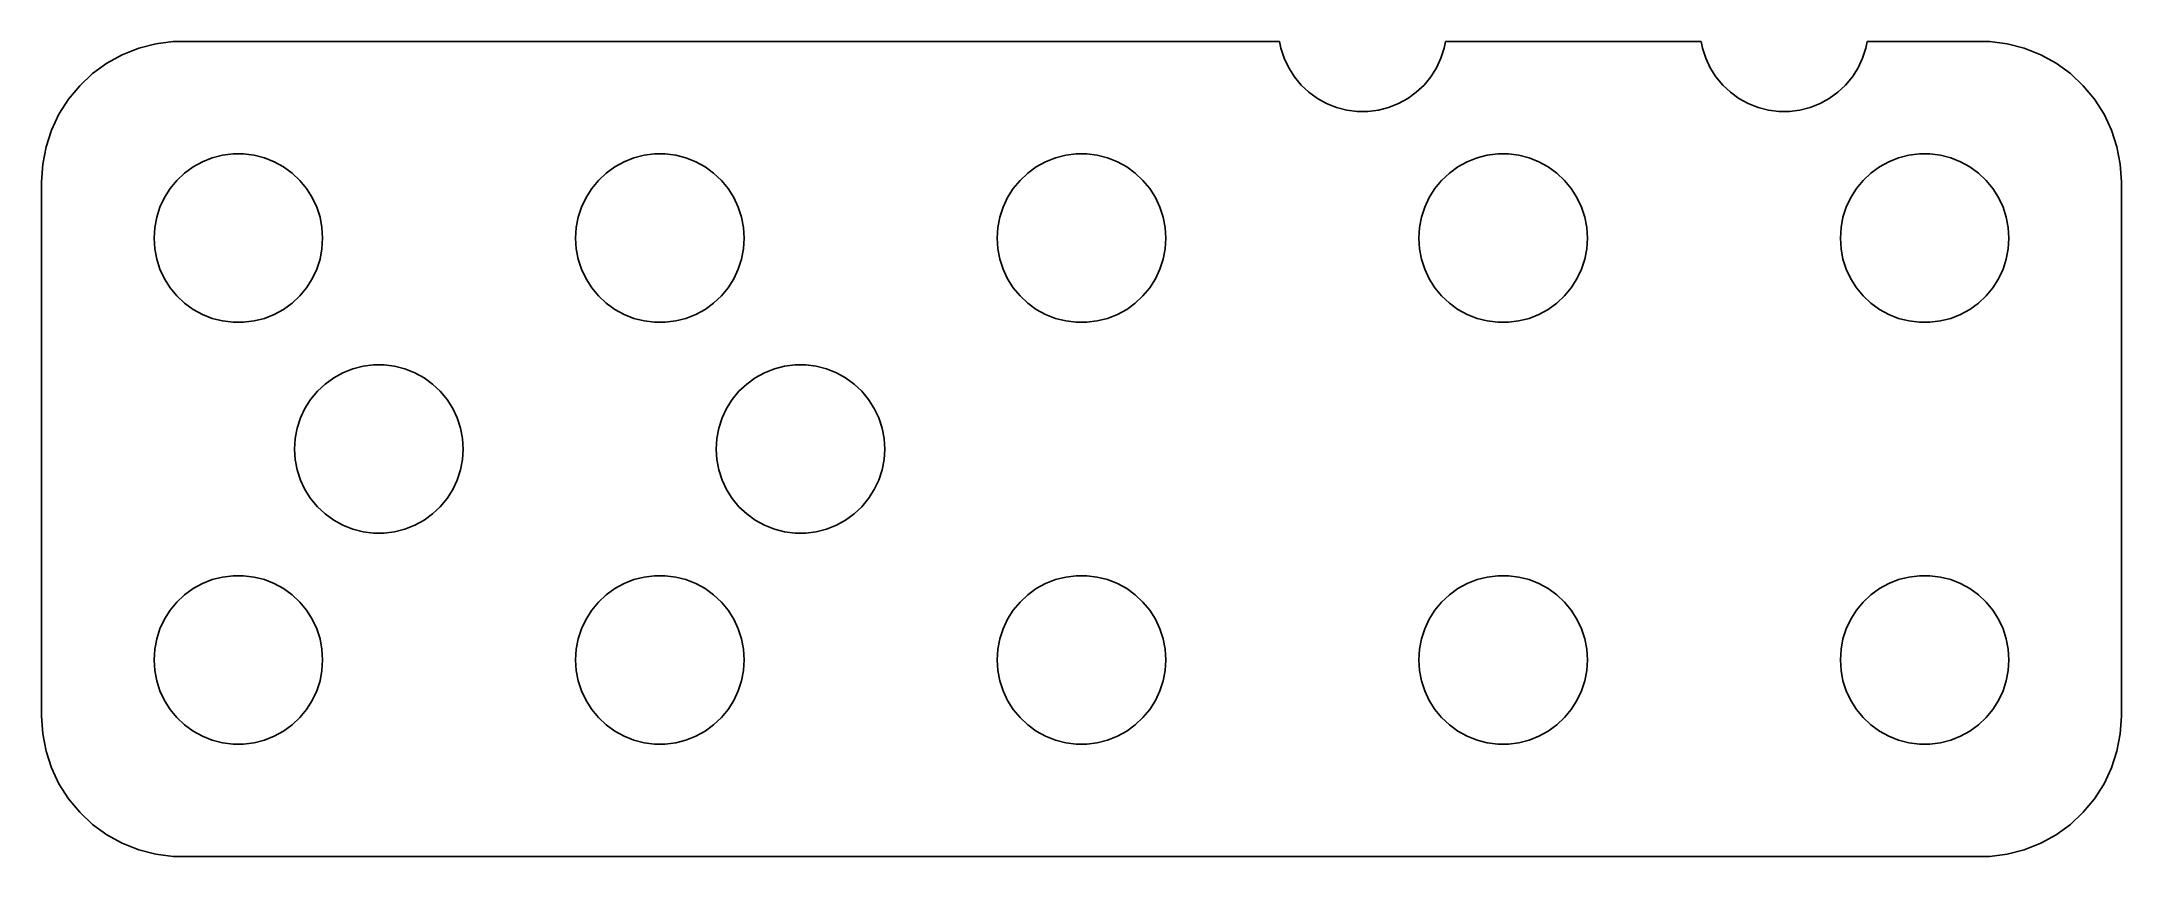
# Model space of a CAD drawing. Header units: metres. Extents: x -37 to 37, y -14.5 to 14.5.
import ezdxf

# ---------------------------------------------------------------- set-up
doc = ezdxf.new("R2010")
doc.units = ezdxf.units.M

msp = doc.modelspace()

# ---------------------------------------------------------------- linework, layer by layer
for p, q in [((-33.5451, 14.2553), (-34.1289, 14.0241)), ((-32.9369, 14.4114), (-33.5451, 14.2553)), ((-32.3139, 14.4901), (-32.9369, 14.4114)), ((7.04918, 14.4901), (-32.3139, 14.4901)), ((7.09424, 14.2539), (7.04918, 14.4901)), ((7.21066, 13.8956), (7.09424, 14.2539)), ((12.9057, 14.2539), (12.7893, 13.8956)), ((12.9508, 14.4901), (12.9057, 14.2539)), ((22.0492, 14.4901), (12.9508, 14.4901)), ((22.0942, 14.2539), (22.0492, 14.4901)), ((22.2107, 13.8956), (22.0942, 14.2539)), ((27.9057, 14.2539), (27.7893, 13.8956)), ((27.9508, 14.4901), (27.9057, 14.2539)), ((32.3139, 14.4901), (27.9508, 14.4901)), ((32.9369, 14.4114), (32.3139, 14.4901)), ((33.5451, 14.2553), (32.9369, 14.4114)), ((34.1289, 14.0241), (33.5451, 14.2553)), ((-35.1871, 13.3526), (-35.6448, 12.9227)), ((-34.6791, 13.7216), (-35.1871, 13.3526)), ((-34.1289, 14.0241), (-34.6791, 13.7216)), ((7.37108, 13.5547), (7.21066, 13.8956)), ((7.57294, 13.2366), (7.37108, 13.5547)), ((12.6289, 13.5547), (12.427, 13.2366)), ((12.7893, 13.8956), (12.6289, 13.5547)), ((22.3711, 13.5547), (22.2107, 13.8956)), ((22.5729, 13.2366), (22.3711, 13.5547)), ((27.6289, 13.5547), (27.427, 13.2366)), ((27.7893, 13.8956), (27.6289, 13.5547)), ((34.6791, 13.7216), (34.1289, 14.0241)), ((35.1871, 13.3526), (34.6791, 13.7216)), ((35.6448, 12.9227), (35.1871, 13.3526)), ((-35.6448, 12.9227), (-36.0451, 12.4389)), ((7.81308, 12.9464), (7.57294, 13.2366)), ((8.08772, 12.6884), (7.81308, 12.9464)), ((8.39252, 12.467), (8.08772, 12.6884)), ((11.9123, 12.6884), (11.6075, 12.467)), ((12.1869, 12.9464), (11.9123, 12.6884)), ((12.427, 13.2366), (12.1869, 12.9464)), ((22.8131, 12.9464), (22.5729, 13.2366)), ((23.0877, 12.6884), (22.8131, 12.9464)), ((23.3925, 12.467), (23.0877, 12.6884)), ((26.9123, 12.6884), (26.6075, 12.467)), ((27.1869, 12.9464), (26.9123, 12.6884)), ((27.427, 13.2366), (27.1869, 12.9464)), ((36.0451, 12.4389), (35.6448, 12.9227)), ((-36.3815, 11.9088), (-36.6489, 11.3406)), ((-36.0451, 12.4389), (-36.3815, 11.9088)), ((8.72266, 12.2855), (8.39252, 12.467)), ((9.07294, 12.1468), (8.72266, 12.2855)), ((9.43785, 12.0531), (9.07294, 12.1468)), ((9.81161, 12.0059), (9.43785, 12.0531)), ((10.1884, 12.0059), (9.81161, 12.0059)), ((10.5621, 12.0531), (10.1884, 12.0059)), ((10.927, 12.1468), (10.5621, 12.0531)), ((11.2773, 12.2855), (10.927, 12.1468)), ((11.6075, 12.467), (11.2773, 12.2855)), ((23.7227, 12.2855), (23.3925, 12.467)), ((24.0729, 12.1468), (23.7227, 12.2855)), ((24.4379, 12.0531), (24.0729, 12.1468)), ((24.8116, 12.0059), (24.4379, 12.0531)), ((25.1884, 12.0059), (24.8116, 12.0059)), ((25.5621, 12.0531), (25.1884, 12.0059)), ((25.927, 12.1468), (25.5621, 12.0531)), ((26.2773, 12.2855), (25.927, 12.1468)), ((26.6075, 12.467), (26.2773, 12.2855)), ((36.3815, 11.9088), (36.0451, 12.4389)), ((36.6489, 11.3406), (36.3815, 11.9088)), ((-36.6489, 11.3406), (-36.8429, 10.7434)), ((36.8429, 10.7434), (36.6489, 11.3406)), ((-36.8429, 10.7434), (-36.9606, 10.1267)), ((-30.927, 10.3532), (-30.5621, 10.4469)), ((-30.5621, 10.4469), (-30.1884, 10.4941)), ((-30.1884, 10.4941), (-29.8116, 10.4941)), ((-29.8116, 10.4941), (-29.4379, 10.4469)), ((-29.4379, 10.4469), (-29.0729, 10.3532)), ((-15.927, 10.3532), (-15.5621, 10.4469)), ((-15.5621, 10.4469), (-15.1884, 10.4941)), ((-15.1884, 10.4941), (-14.8116, 10.4941)), ((-14.8116, 10.4941), (-14.4379, 10.4469)), ((-14.4379, 10.4469), (-14.0729, 10.3532)), ((-0.927048, 10.3532), (-0.562134, 10.4469)), ((-0.562134, 10.4469), (-0.18837, 10.4941)), ((-0.18837, 10.4941), (0.18837, 10.4941)), ((0.18837, 10.4941), (0.562134, 10.4469)), ((0.562134, 10.4469), (0.927048, 10.3532)), ((14.0729, 10.3532), (14.4379, 10.4469)), ((14.4379, 10.4469), (14.8116, 10.4941)), ((14.8116, 10.4941), (15.1884, 10.4941)), ((15.1884, 10.4941), (15.5621, 10.4469)), ((15.5621, 10.4469), (15.927, 10.3532)), ((29.0729, 10.3532), (29.4379, 10.4469)), ((29.4379, 10.4469), (29.8116, 10.4941)), ((29.8116, 10.4941), (30.1884, 10.4941)), ((30.1884, 10.4941), (30.5621, 10.4469)), ((30.5621, 10.4469), (30.927, 10.3532)), ((36.9606, 10.1267), (36.8429, 10.7434)), ((-36.9606, 10.1267), (-37, 9.5)), ((-32.1869, 9.55363), (-31.9123, 9.81154)), ((-31.9123, 9.81154), (-31.6075, 10.033)), ((-31.6075, 10.033), (-31.2773, 10.2145)), ((-31.2773, 10.2145), (-30.927, 10.3532)), ((-29.0729, 10.3532), (-28.7227, 10.2145)), ((-28.7227, 10.2145), (-28.3925, 10.033)), ((-28.3925, 10.033), (-28.0877, 9.81154)), ((-28.0877, 9.81154), (-27.8131, 9.55363)), ((-17.1869, 9.55363), (-16.9123, 9.81154)), ((-16.9123, 9.81154), (-16.6075, 10.033)), ((-16.6075, 10.033), (-16.2773, 10.2145)), ((-16.2773, 10.2145), (-15.927, 10.3532)), ((-14.0729, 10.3532), (-13.7227, 10.2145)), ((-13.7227, 10.2145), (-13.3925, 10.033)), ((-13.3925, 10.033), (-13.0877, 9.81154)), ((-13.0877, 9.81154), (-12.8131, 9.55363)), ((-2.1869, 9.55363), (-1.91226, 9.81154)), ((-1.91226, 9.81154), (-1.60747, 10.033)), ((-1.60747, 10.033), (-1.27733, 10.2145)), ((-1.27733, 10.2145), (-0.927048, 10.3532)), ((0.927048, 10.3532), (1.27733, 10.2145)), ((1.27733, 10.2145), (1.60747, 10.033)), ((1.60747, 10.033), (1.91226, 9.81154)), ((1.91226, 9.81154), (2.1869, 9.55363)), ((12.8131, 9.55363), (13.0877, 9.81154)), ((13.0877, 9.81154), (13.3925, 10.033)), ((13.3925, 10.033), (13.7227, 10.2145)), ((13.7227, 10.2145), (14.0729, 10.3532)), ((15.927, 10.3532), (16.2773, 10.2145)), ((16.2773, 10.2145), (16.6075, 10.033)), ((16.6075, 10.033), (16.9123, 9.81154)), ((16.9123, 9.81154), (17.1869, 9.55363)), ((27.8131, 9.55363), (28.0877, 9.81154)), ((28.0877, 9.81154), (28.3925, 10.033)), ((28.3925, 10.033), (28.7227, 10.2145)), ((28.7227, 10.2145), (29.0729, 10.3532)), ((30.927, 10.3532), (31.2773, 10.2145)), ((31.2773, 10.2145), (31.6075, 10.033)), ((31.6075, 10.033), (31.9123, 9.81154)), ((31.9123, 9.81154), (32.1869, 9.55363)), ((37, 9.5), (36.9606, 10.1267)), ((-37, 9.5), (-37, -9.5)), ((-32.7893, 8.60437), (-32.6289, 8.94525)), ((-32.6289, 8.94525), (-32.427, 9.26335)), ((-32.427, 9.26335), (-32.1869, 9.55363)), ((-27.8131, 9.55363), (-27.5729, 9.26335)), ((-27.5729, 9.26335), (-27.3711, 8.94525)), ((-27.3711, 8.94525), (-27.2107, 8.60437)), ((-17.7893, 8.60437), (-17.6289, 8.94525)), ((-17.6289, 8.94525), (-17.427, 9.26335)), ((-17.427, 9.26335), (-17.1869, 9.55363)), ((-12.8131, 9.55363), (-12.5729, 9.26335)), ((-12.5729, 9.26335), (-12.3711, 8.94525)), ((-12.3711, 8.94525), (-12.2107, 8.60437)), ((-2.78932, 8.60437), (-2.62891, 8.94525)), ((-2.62891, 8.94525), (-2.42705, 9.26335)), ((-2.42705, 9.26335), (-2.1869, 9.55363)), ((2.1869, 9.55363), (2.42705, 9.26335)), ((2.42705, 9.26335), (2.62891, 8.94525)), ((2.62891, 8.94525), (2.78932, 8.60437)), ((12.2107, 8.60437), (12.3711, 8.94525)), ((12.3711, 8.94525), (12.5729, 9.26335)), ((12.5729, 9.26335), (12.8131, 9.55363)), ((17.1869, 9.55363), (17.427, 9.26335)), ((17.427, 9.26335), (17.6289, 8.94525)), ((17.6289, 8.94525), (17.7893, 8.60437)), ((27.2107, 8.60437), (27.3711, 8.94525)), ((27.3711, 8.94525), (27.5729, 9.26335)), ((27.5729, 9.26335), (27.8131, 9.55363)), ((32.1869, 9.55363), (32.427, 9.26335)), ((32.427, 9.26335), (32.6289, 8.94525)), ((32.6289, 8.94525), (32.7893, 8.60437)), ((37, -9.5), (37, 9.5)), ((-32.9763, 7.87599), (-32.9057, 8.24606)), ((-32.9057, 8.24606), (-32.7893, 8.60437)), ((-27.2107, 8.60437), (-27.0942, 8.24606)), ((-27.0942, 8.24606), (-27.0237, 7.87599)), ((-17.9763, 7.87599), (-17.9057, 8.24606)), ((-17.9057, 8.24606), (-17.7893, 8.60437)), ((-12.2107, 8.60437), (-12.0942, 8.24606)), ((-12.0942, 8.24606), (-12.0237, 7.87599)), ((-2.97633, 7.87599), (-2.90575, 8.24606)), ((-2.90575, 8.24606), (-2.78932, 8.60437)), ((2.78932, 8.60437), (2.90575, 8.24606)), ((2.90575, 8.24606), (2.97633, 7.87599)), ((12.0237, 7.87599), (12.0942, 8.24606)), ((12.0942, 8.24606), (12.2107, 8.60437)), ((17.7893, 8.60437), (17.9057, 8.24606)), ((17.9057, 8.24606), (17.9763, 7.87599)), ((27.0237, 7.87599), (27.0942, 8.24606)), ((27.0942, 8.24606), (27.2107, 8.60437)), ((32.7893, 8.60437), (32.9057, 8.24606)), ((32.9057, 8.24606), (32.9763, 7.87599)), ((-33, 7.5), (-32.9763, 7.87599)), ((-32.9763, 7.12399), (-33, 7.5)), ((-27.0237, 7.87599), (-27, 7.5)), ((-27, 7.5), (-27.0237, 7.12399)), ((-18, 7.5), (-17.9763, 7.87599)), ((-17.9763, 7.12399), (-18, 7.5)), ((-12.0237, 7.87599), (-12, 7.5)), ((-12, 7.5), (-12.0237, 7.12399)), ((-3, 7.5), (-2.97633, 7.87599)), ((-2.97633, 7.12399), (-3, 7.5)), ((2.97633, 7.87599), (3, 7.5)), ((3, 7.5), (2.97633, 7.12399)), ((12, 7.5), (12.0237, 7.87599)), ((12.0237, 7.12399), (12, 7.5)), ((17.9763, 7.87599), (18, 7.5)), ((18, 7.5), (17.9763, 7.12399)), ((27, 7.5), (27.0237, 7.87599)), ((27.0237, 7.12399), (27, 7.5)), ((32.9763, 7.87599), (33, 7.5)), ((33, 7.5), (32.9763, 7.12399)), ((-32.9057, 6.75392), (-32.9763, 7.12399)), ((-32.7893, 6.39561), (-32.9057, 6.75392)), ((-27.0942, 6.75392), (-27.2107, 6.39561)), ((-27.0237, 7.12399), (-27.0942, 6.75392)), ((-17.9057, 6.75392), (-17.9763, 7.12399)), ((-17.7893, 6.39561), (-17.9057, 6.75392)), ((-12.0942, 6.75392), (-12.2107, 6.39561)), ((-12.0237, 7.12399), (-12.0942, 6.75392)), ((-2.90575, 6.75392), (-2.97633, 7.12399)), ((-2.78932, 6.39561), (-2.90575, 6.75392)), ((2.90575, 6.75392), (2.78932, 6.39561)), ((2.97633, 7.12399), (2.90575, 6.75392)), ((12.0942, 6.75392), (12.0237, 7.12399)), ((12.2107, 6.39561), (12.0942, 6.75392)), ((17.9057, 6.75392), (17.7893, 6.39561)), ((17.9763, 7.12399), (17.9057, 6.75392)), ((27.0942, 6.75392), (27.0237, 7.12399)), ((27.2107, 6.39561), (27.0942, 6.75392)), ((32.9057, 6.75392), (32.7893, 6.39561)), ((32.9763, 7.12399), (32.9057, 6.75392)), ((-32.6289, 6.05473), (-32.7893, 6.39561)), ((-32.427, 5.73663), (-32.6289, 6.05473)), ((-27.3711, 6.05473), (-27.5729, 5.73663)), ((-27.2107, 6.39561), (-27.3711, 6.05473)), ((-17.6289, 6.05473), (-17.7893, 6.39561)), ((-17.427, 5.73663), (-17.6289, 6.05473)), ((-12.3711, 6.05473), (-12.5729, 5.73663)), ((-12.2107, 6.39561), (-12.3711, 6.05473)), ((-2.62891, 6.05473), (-2.78932, 6.39561)), ((-2.42705, 5.73663), (-2.62891, 6.05473)), ((2.62891, 6.05473), (2.42705, 5.73663)), ((2.78932, 6.39561), (2.62891, 6.05473)), ((12.3711, 6.05473), (12.2107, 6.39561)), ((12.5729, 5.73663), (12.3711, 6.05473)), ((17.6289, 6.05473), (17.427, 5.73663)), ((17.7893, 6.39561), (17.6289, 6.05473)), ((27.3711, 6.05473), (27.2107, 6.39561)), ((27.5729, 5.73663), (27.3711, 6.05473)), ((32.6289, 6.05473), (32.427, 5.73663)), ((32.7893, 6.39561), (32.6289, 6.05473)), ((-32.1869, 5.44635), (-32.427, 5.73663)), ((-31.9123, 5.18845), (-32.1869, 5.44635)), ((-31.6075, 4.96701), (-31.9123, 5.18845)), ((-28.0877, 5.18845), (-28.3925, 4.96701)), ((-27.8131, 5.44635), (-28.0877, 5.18845)), ((-27.5729, 5.73663), (-27.8131, 5.44635)), ((-17.1869, 5.44635), (-17.427, 5.73663)), ((-16.9123, 5.18845), (-17.1869, 5.44635)), ((-16.6075, 4.96701), (-16.9123, 5.18845)), ((-13.0877, 5.18845), (-13.3925, 4.96701)), ((-12.8131, 5.44635), (-13.0877, 5.18845)), ((-12.5729, 5.73663), (-12.8131, 5.44635)), ((-2.1869, 5.44635), (-2.42705, 5.73663)), ((-1.91226, 5.18845), (-2.1869, 5.44635)), ((-1.60747, 4.96701), (-1.91226, 5.18845)), ((1.91226, 5.18845), (1.60747, 4.96701)), ((2.1869, 5.44635), (1.91226, 5.18845)), ((2.42705, 5.73663), (2.1869, 5.44635)), ((12.8131, 5.44635), (12.5729, 5.73663)), ((13.0877, 5.18845), (12.8131, 5.44635)), ((13.3925, 4.96701), (13.0877, 5.18845)), ((16.9123, 5.18845), (16.6075, 4.96701)), ((17.1869, 5.44635), (16.9123, 5.18845)), ((17.427, 5.73663), (17.1869, 5.44635)), ((27.8131, 5.44635), (27.5729, 5.73663)), ((28.0877, 5.18845), (27.8131, 5.44635)), ((28.3925, 4.96701), (28.0877, 5.18845)), ((31.9123, 5.18845), (31.6075, 4.96701)), ((32.1869, 5.44635), (31.9123, 5.18845)), ((32.427, 5.73663), (32.1869, 5.44635)), ((-31.2773, 4.78551), (-31.6075, 4.96701)), ((-30.927, 4.64682), (-31.2773, 4.78551)), ((-30.5621, 4.55313), (-30.927, 4.64682)), ((-30.1884, 4.50591), (-30.5621, 4.55313)), ((-29.8116, 4.50591), (-30.1884, 4.50591)), ((-29.4379, 4.55313), (-29.8116, 4.50591)), ((-29.0729, 4.64682), (-29.4379, 4.55313)), ((-28.7227, 4.78551), (-29.0729, 4.64682)), ((-28.3925, 4.96701), (-28.7227, 4.78551)), ((-16.2773, 4.78551), (-16.6075, 4.96701)), ((-15.927, 4.64682), (-16.2773, 4.78551)), ((-15.5621, 4.55313), (-15.927, 4.64682)), ((-15.1884, 4.50591), (-15.5621, 4.55313)), ((-14.8116, 4.50591), (-15.1884, 4.50591)), ((-14.4379, 4.55313), (-14.8116, 4.50591)), ((-14.0729, 4.64682), (-14.4379, 4.55313)), ((-13.7227, 4.78551), (-14.0729, 4.64682)), ((-13.3925, 4.96701), (-13.7227, 4.78551)), ((-1.27733, 4.78551), (-1.60747, 4.96701)), ((-0.927048, 4.64682), (-1.27733, 4.78551)), ((-0.562134, 4.55313), (-0.927048, 4.64682)), ((-0.18837, 4.50591), (-0.562134, 4.55313)), ((0.18837, 4.50591), (-0.18837, 4.50591)), ((0.562134, 4.55313), (0.18837, 4.50591)), ((0.927048, 4.64682), (0.562134, 4.55313)), ((1.27733, 4.78551), (0.927048, 4.64682)), ((1.60747, 4.96701), (1.27733, 4.78551)), ((13.7227, 4.78551), (13.3925, 4.96701)), ((14.0729, 4.64682), (13.7227, 4.78551)), ((14.4379, 4.55313), (14.0729, 4.64682)), ((14.8116, 4.50591), (14.4379, 4.55313)), ((15.1884, 4.50591), (14.8116, 4.50591)), ((15.5621, 4.55313), (15.1884, 4.50591)), ((15.927, 4.64682), (15.5621, 4.55313)), ((16.2773, 4.78551), (15.927, 4.64682)), ((16.6075, 4.96701), (16.2773, 4.78551)), ((28.7227, 4.78551), (28.3925, 4.96701)), ((29.0729, 4.64682), (28.7227, 4.78551)), ((29.4379, 4.55313), (29.0729, 4.64682)), ((29.8116, 4.50591), (29.4379, 4.55313)), ((30.1884, 4.50591), (29.8116, 4.50591)), ((30.5621, 4.55313), (30.1884, 4.50591)), ((30.927, 4.64682), (30.5621, 4.55313)), ((31.2773, 4.78551), (30.927, 4.64682)), ((31.6075, 4.96701), (31.2773, 4.78551)), ((-25.5621, 2.94685), (-25.1884, 2.99408)), ((-25.1884, 2.99408), (-24.8116, 2.99408)), ((-24.8116, 2.99408), (-24.4379, 2.94685)), ((-10.5621, 2.94685), (-10.1884, 2.99408)), ((-10.1884, 2.99408), (-9.81161, 2.99408)), ((-9.81161, 2.99408), (-9.43785, 2.94685)), ((-27.1869, 2.05363), (-26.9123, 2.31154)), ((-26.9123, 2.31154), (-26.6075, 2.53297)), ((-26.6075, 2.53297), (-26.2773, 2.71448)), ((-26.2773, 2.71448), (-25.927, 2.85316)), ((-25.927, 2.85316), (-25.5621, 2.94685)), ((-24.4379, 2.94685), (-24.0729, 2.85316)), ((-24.0729, 2.85316), (-23.7227, 2.71448)), ((-23.7227, 2.71448), (-23.3925, 2.53297)), ((-23.3925, 2.53297), (-23.0877, 2.31154)), ((-23.0877, 2.31154), (-22.8131, 2.05363)), ((-12.1869, 2.05363), (-11.9123, 2.31154)), ((-11.9123, 2.31154), (-11.6075, 2.53297)), ((-11.6075, 2.53297), (-11.2773, 2.71448)), ((-11.2773, 2.71448), (-10.927, 2.85316)), ((-10.927, 2.85316), (-10.5621, 2.94685)), ((-9.43785, 2.94685), (-9.07294, 2.85316)), ((-9.07294, 2.85316), (-8.72266, 2.71448)), ((-8.72266, 2.71448), (-8.39252, 2.53297)), ((-8.39252, 2.53297), (-8.08772, 2.31154)), ((-8.08772, 2.31154), (-7.81308, 2.05363)), ((-27.6289, 1.44525), (-27.427, 1.76335)), ((-27.427, 1.76335), (-27.1869, 2.05363)), ((-22.8131, 2.05363), (-22.5729, 1.76335)), ((-22.5729, 1.76335), (-22.3711, 1.44525)), ((-12.6289, 1.44525), (-12.427, 1.76335)), ((-12.427, 1.76335), (-12.1869, 2.05363)), ((-7.81308, 2.05363), (-7.57294, 1.76335)), ((-7.57294, 1.76335), (-7.37108, 1.44525)), ((-27.9763, 0.375992), (-27.9057, 0.746063)), ((-27.9057, 0.746063), (-27.7893, 1.10437)), ((-27.7893, 1.10437), (-27.6289, 1.44525)), ((-22.3711, 1.44525), (-22.2107, 1.10437)), ((-22.2107, 1.10437), (-22.0942, 0.746063)), ((-22.0942, 0.746063), (-22.0237, 0.375992)), ((-12.9763, 0.375992), (-12.9057, 0.746063)), ((-12.9057, 0.746063), (-12.7893, 1.10437)), ((-12.7893, 1.10437), (-12.6289, 1.44525)), ((-7.37108, 1.44525), (-7.21066, 1.10437)), ((-7.21066, 1.10437), (-7.09424, 0.746063)), ((-7.09424, 0.746063), (-7.02365, 0.375992)), ((-28, 0), (-27.9763, 0.375992)), ((-27.9763, -0.375992), (-28, 0)), ((-22.0237, 0.375992), (-22, 0)), ((-22, 0), (-22.0237, -0.375992)), ((-13, 0), (-12.9763, 0.375992)), ((-12.9763, -0.375992), (-13, 0)), ((-7.02365, 0.375992), (-7, 0)), ((-7, 0), (-7.02365, -0.375992)), ((-27.9057, -0.746063), (-27.9763, -0.375992)), ((-22.0237, -0.375992), (-22.0942, -0.746063)), ((-12.9057, -0.746063), (-12.9763, -0.375992)), ((-7.02365, -0.375992), (-7.09424, -0.746063)), ((-27.7893, -1.10437), (-27.9057, -0.746063)), ((-27.6289, -1.44525), (-27.7893, -1.10437)), ((-27.427, -1.76335), (-27.6289, -1.44525)), ((-22.3711, -1.44525), (-22.5729, -1.76335)), ((-22.2107, -1.10437), (-22.3711, -1.44525)), ((-22.0942, -0.746063), (-22.2107, -1.10437)), ((-12.7893, -1.10437), (-12.9057, -0.746063)), ((-12.6289, -1.44525), (-12.7893, -1.10437)), ((-12.427, -1.76335), (-12.6289, -1.44525)), ((-7.37108, -1.44525), (-7.57294, -1.76335)), ((-7.21066, -1.10437), (-7.37108, -1.44525)), ((-7.09424, -0.746063), (-7.21066, -1.10437)), ((-27.1869, -2.05363), (-27.427, -1.76335)), ((-26.9123, -2.31154), (-27.1869, -2.05363)), ((-22.8131, -2.05363), (-23.0877, -2.31154)), ((-22.5729, -1.76335), (-22.8131, -2.05363)), ((-12.1869, -2.05363), (-12.427, -1.76335)), ((-11.9123, -2.31154), (-12.1869, -2.05363)), ((-7.81308, -2.05363), (-8.08772, -2.31154)), ((-7.57294, -1.76335), (-7.81308, -2.05363)), ((-26.6075, -2.53297), (-26.9123, -2.31154)), ((-26.2773, -2.71448), (-26.6075, -2.53297)), ((-25.927, -2.85316), (-26.2773, -2.71448)), ((-25.5621, -2.94685), (-25.927, -2.85316)), ((-25.1884, -2.99408), (-25.5621, -2.94685)), ((-24.4379, -2.94685), (-24.8116, -2.99408)), ((-24.0729, -2.85316), (-24.4379, -2.94685)), ((-23.7227, -2.71448), (-24.0729, -2.85316)), ((-23.3925, -2.53297), (-23.7227, -2.71448)), ((-23.0877, -2.31154), (-23.3925, -2.53297)), ((-11.6075, -2.53297), (-11.9123, -2.31154)), ((-11.2773, -2.71448), (-11.6075, -2.53297)), ((-10.927, -2.85316), (-11.2773, -2.71448)), ((-10.5621, -2.94685), (-10.927, -2.85316)), ((-10.1884, -2.99408), (-10.5621, -2.94685)), ((-9.43785, -2.94685), (-9.81161, -2.99408)), ((-9.07294, -2.85316), (-9.43785, -2.94685)), ((-8.72266, -2.71448), (-9.07294, -2.85316)), ((-8.39252, -2.53297), (-8.72266, -2.71448)), ((-8.08772, -2.31154), (-8.39252, -2.53297)), ((-24.8116, -2.99408), (-25.1884, -2.99408)), ((-9.81161, -2.99408), (-10.1884, -2.99408)), ((-31.9123, -5.18845), (-31.6075, -4.96701)), ((-31.6075, -4.96701), (-31.2773, -4.78551)), ((-31.2773, -4.78551), (-30.927, -4.64682)), ((-30.927, -4.64682), (-30.5621, -4.55313)), ((-30.5621, -4.55313), (-30.1884, -4.50591)), ((-30.1884, -4.50591), (-29.8116, -4.50591)), ((-29.8116, -4.50591), (-29.4379, -4.55313)), ((-29.4379, -4.55313), (-29.0729, -4.64682)), ((-29.0729, -4.64682), (-28.7227, -4.78551)), ((-28.7227, -4.78551), (-28.3925, -4.96701)), ((-28.3925, -4.96701), (-28.0877, -5.18845)), ((-16.9123, -5.18845), (-16.6075, -4.96701)), ((-16.6075, -4.96701), (-16.2773, -4.78551)), ((-16.2773, -4.78551), (-15.927, -4.64682)), ((-15.927, -4.64682), (-15.5621, -4.55313)), ((-15.5621, -4.55313), (-15.1884, -4.50591)), ((-15.1884, -4.50591), (-14.8116, -4.50591)), ((-14.8116, -4.50591), (-14.4379, -4.55313)), ((-14.4379, -4.55313), (-14.0729, -4.64682)), ((-14.0729, -4.64682), (-13.7227, -4.78551)), ((-13.7227, -4.78551), (-13.3925, -4.96701)), ((-13.3925, -4.96701), (-13.0877, -5.18845)), ((-1.91226, -5.18845), (-1.60747, -4.96701)), ((-1.60747, -4.96701), (-1.27733, -4.78551)), ((-1.27733, -4.78551), (-0.927048, -4.64682)), ((-0.927048, -4.64682), (-0.562134, -4.55313)), ((-0.562134, -4.55313), (-0.18837, -4.50591)), ((-0.18837, -4.50591), (0.18837, -4.50591)), ((0.18837, -4.50591), (0.562134, -4.55313)), ((0.562134, -4.55313), (0.927048, -4.64682)), ((0.927048, -4.64682), (1.27733, -4.78551)), ((1.27733, -4.78551), (1.60747, -4.96701)), ((1.60747, -4.96701), (1.91226, -5.18845)), ((13.0877, -5.18845), (13.3925, -4.96701)), ((13.3925, -4.96701), (13.7227, -4.78551)), ((13.7227, -4.78551), (14.0729, -4.64682)), ((14.0729, -4.64682), (14.4379, -4.55313)), ((14.4379, -4.55313), (14.8116, -4.50591)), ((14.8116, -4.50591), (15.1884, -4.50591)), ((15.1884, -4.50591), (15.5621, -4.55313)), ((15.5621, -4.55313), (15.927, -4.64682)), ((15.927, -4.64682), (16.2773, -4.78551)), ((16.2773, -4.78551), (16.6075, -4.96701)), ((16.6075, -4.96701), (16.9123, -5.18845)), ((28.0877, -5.18845), (28.3925, -4.96701)), ((28.3925, -4.96701), (28.7227, -4.78551)), ((28.7227, -4.78551), (29.0729, -4.64682)), ((29.0729, -4.64682), (29.4379, -4.55313)), ((29.4379, -4.55313), (29.8116, -4.50591)), ((29.8116, -4.50591), (30.1884, -4.50591)), ((30.1884, -4.50591), (30.5621, -4.55313)), ((30.5621, -4.55313), (30.927, -4.64682)), ((30.927, -4.64682), (31.2773, -4.78551)), ((31.2773, -4.78551), (31.6075, -4.96701)), ((31.6075, -4.96701), (31.9123, -5.18845)), ((-32.6289, -6.05473), (-32.427, -5.73663)), ((-32.427, -5.73663), (-32.1869, -5.44635)), ((-32.1869, -5.44635), (-31.9123, -5.18845)), ((-28.0877, -5.18845), (-27.8131, -5.44635)), ((-27.8131, -5.44635), (-27.5729, -5.73663)), ((-27.5729, -5.73663), (-27.3711, -6.05473)), ((-17.6289, -6.05473), (-17.427, -5.73663)), ((-17.427, -5.73663), (-17.1869, -5.44635)), ((-17.1869, -5.44635), (-16.9123, -5.18845)), ((-13.0877, -5.18845), (-12.8131, -5.44635)), ((-12.8131, -5.44635), (-12.5729, -5.73663)), ((-12.5729, -5.73663), (-12.3711, -6.05473)), ((-2.62891, -6.05473), (-2.42705, -5.73663)), ((-2.42705, -5.73663), (-2.1869, -5.44635)), ((-2.1869, -5.44635), (-1.91226, -5.18845)), ((1.91226, -5.18845), (2.1869, -5.44635)), ((2.1869, -5.44635), (2.42705, -5.73663)), ((2.42705, -5.73663), (2.62891, -6.05473)), ((12.3711, -6.05473), (12.5729, -5.73663)), ((12.5729, -5.73663), (12.8131, -5.44635)), ((12.8131, -5.44635), (13.0877, -5.18845)), ((16.9123, -5.18845), (17.1869, -5.44635)), ((17.1869, -5.44635), (17.427, -5.73663)), ((17.427, -5.73663), (17.6289, -6.05473)), ((27.3711, -6.05473), (27.5729, -5.73663)), ((27.5729, -5.73663), (27.8131, -5.44635)), ((27.8131, -5.44635), (28.0877, -5.18845)), ((31.9123, -5.18845), (32.1869, -5.44635)), ((32.1869, -5.44635), (32.427, -5.73663)), ((32.427, -5.73663), (32.6289, -6.05473)), ((-32.9057, -6.75392), (-32.7893, -6.39561)), ((-32.7893, -6.39561), (-32.6289, -6.05473)), ((-27.3711, -6.05473), (-27.2107, -6.39561)), ((-27.2107, -6.39561), (-27.0942, -6.75392)), ((-17.9057, -6.75392), (-17.7893, -6.39561)), ((-17.7893, -6.39561), (-17.6289, -6.05473)), ((-12.3711, -6.05473), (-12.2107, -6.39561)), ((-12.2107, -6.39561), (-12.0942, -6.75392)), ((-2.90575, -6.75392), (-2.78932, -6.39561)), ((-2.78932, -6.39561), (-2.62891, -6.05473)), ((2.62891, -6.05473), (2.78932, -6.39561)), ((2.78932, -6.39561), (2.90575, -6.75392)), ((12.0942, -6.75392), (12.2107, -6.39561)), ((12.2107, -6.39561), (12.3711, -6.05473)), ((17.6289, -6.05473), (17.7893, -6.39561)), ((17.7893, -6.39561), (17.9057, -6.75392)), ((27.0942, -6.75392), (27.2107, -6.39561)), ((27.2107, -6.39561), (27.3711, -6.05473)), ((32.6289, -6.05473), (32.7893, -6.39561)), ((32.7893, -6.39561), (32.9057, -6.75392)), ((-33, -7.5), (-32.9763, -7.12399)), ((-32.9763, -7.12399), (-32.9057, -6.75392)), ((-27.0942, -6.75392), (-27.0237, -7.12399)), ((-27.0237, -7.12399), (-27, -7.5)), ((-18, -7.5), (-17.9763, -7.12399)), ((-17.9763, -7.12399), (-17.9057, -6.75392)), ((-12.0942, -6.75392), (-12.0237, -7.12399)), ((-12.0237, -7.12399), (-12, -7.5)), ((-3, -7.5), (-2.97633, -7.12399)), ((-2.97633, -7.12399), (-2.90575, -6.75392)), ((2.90575, -6.75392), (2.97633, -7.12399)), ((2.97633, -7.12399), (3, -7.5)), ((12, -7.5), (12.0237, -7.12399)), ((12.0237, -7.12399), (12.0942, -6.75392)), ((17.9057, -6.75392), (17.9763, -7.12399)), ((17.9763, -7.12399), (18, -7.5)), ((27, -7.5), (27.0237, -7.12399)), ((27.0237, -7.12399), (27.0942, -6.75392)), ((32.9057, -6.75392), (32.9763, -7.12399)), ((32.9763, -7.12399), (33, -7.5)), ((-32.9763, -7.87599), (-33, -7.5)), ((-32.9057, -8.24606), (-32.9763, -7.87599)), ((-27.0237, -7.87599), (-27.0942, -8.24606)), ((-27, -7.5), (-27.0237, -7.87599)), ((-17.9763, -7.87599), (-18, -7.5)), ((-17.9057, -8.24606), (-17.9763, -7.87599)), ((-12.0237, -7.87599), (-12.0942, -8.24606)), ((-12, -7.5), (-12.0237, -7.87599)), ((-2.97633, -7.87599), (-3, -7.5)), ((-2.90575, -8.24606), (-2.97633, -7.87599)), ((2.97633, -7.87599), (2.90575, -8.24606)), ((3, -7.5), (2.97633, -7.87599)), ((12.0237, -7.87599), (12, -7.5)), ((12.0942, -8.24606), (12.0237, -7.87599)), ((17.9763, -7.87599), (17.9057, -8.24606)), ((18, -7.5), (17.9763, -7.87599)), ((27.0237, -7.87599), (27, -7.5)), ((27.0942, -8.24606), (27.0237, -7.87599)), ((32.9763, -7.87599), (32.9057, -8.24606)), ((33, -7.5), (32.9763, -7.87599)), ((-32.7893, -8.60437), (-32.9057, -8.24606)), ((-32.6289, -8.94525), (-32.7893, -8.60437)), ((-27.2107, -8.60437), (-27.3711, -8.94525)), ((-27.0942, -8.24606), (-27.2107, -8.60437)), ((-17.7893, -8.60437), (-17.9057, -8.24606)), ((-17.6289, -8.94525), (-17.7893, -8.60437)), ((-12.2107, -8.60437), (-12.3711, -8.94525)), ((-12.0942, -8.24606), (-12.2107, -8.60437)), ((-2.78932, -8.60437), (-2.90575, -8.24606)), ((-2.62891, -8.94525), (-2.78932, -8.60437)), ((2.78932, -8.60437), (2.62891, -8.94525)), ((2.90575, -8.24606), (2.78932, -8.60437)), ((12.2107, -8.60437), (12.0942, -8.24606)), ((12.3711, -8.94525), (12.2107, -8.60437)), ((17.7893, -8.60437), (17.6289, -8.94525)), ((17.9057, -8.24606), (17.7893, -8.60437)), ((27.2107, -8.60437), (27.0942, -8.24606)), ((27.3711, -8.94525), (27.2107, -8.60437)), ((32.7893, -8.60437), (32.6289, -8.94525)), ((32.9057, -8.24606), (32.7893, -8.60437)), ((-37, -9.5), (-36.9606, -10.1267)), ((-32.427, -9.26335), (-32.6289, -8.94525)), ((-32.1869, -9.55363), (-32.427, -9.26335)), ((-31.9123, -9.81154), (-32.1869, -9.55363)), ((-27.8131, -9.55363), (-28.0877, -9.81154)), ((-27.5729, -9.26335), (-27.8131, -9.55363)), ((-27.3711, -8.94525), (-27.5729, -9.26335)), ((-17.427, -9.26335), (-17.6289, -8.94525)), ((-17.1869, -9.55363), (-17.427, -9.26335)), ((-16.9123, -9.81154), (-17.1869, -9.55363)), ((-12.8131, -9.55363), (-13.0877, -9.81154)), ((-12.5729, -9.26335), (-12.8131, -9.55363)), ((-12.3711, -8.94525), (-12.5729, -9.26335)), ((-2.42705, -9.26335), (-2.62891, -8.94525)), ((-2.1869, -9.55363), (-2.42705, -9.26335)), ((-1.91226, -9.81154), (-2.1869, -9.55363)), ((2.1869, -9.55363), (1.91226, -9.81154)), ((2.42705, -9.26335), (2.1869, -9.55363)), ((2.62891, -8.94525), (2.42705, -9.26335)), ((12.5729, -9.26335), (12.3711, -8.94525)), ((12.8131, -9.55363), (12.5729, -9.26335)), ((13.0877, -9.81154), (12.8131, -9.55363)), ((17.1869, -9.55363), (16.9123, -9.81154)), ((17.427, -9.26335), (17.1869, -9.55363)), ((17.6289, -8.94525), (17.427, -9.26335)), ((27.5729, -9.26335), (27.3711, -8.94525)), ((27.8131, -9.55363), (27.5729, -9.26335)), ((28.0877, -9.81154), (27.8131, -9.55363)), ((32.1869, -9.55363), (31.9123, -9.81154)), ((32.427, -9.26335), (32.1869, -9.55363)), ((32.6289, -8.94525), (32.427, -9.26335)), ((36.9606, -10.1267), (37, -9.5)), ((-36.9606, -10.1267), (-36.8429, -10.7434)), ((-31.6075, -10.033), (-31.9123, -9.81154)), ((-31.2773, -10.2145), (-31.6075, -10.033)), ((-30.927, -10.3532), (-31.2773, -10.2145)), ((-30.5621, -10.4469), (-30.927, -10.3532)), ((-29.0729, -10.3532), (-29.4379, -10.4469)), ((-28.7227, -10.2145), (-29.0729, -10.3532)), ((-28.3925, -10.033), (-28.7227, -10.2145)), ((-28.0877, -9.81154), (-28.3925, -10.033)), ((-16.6075, -10.033), (-16.9123, -9.81154)), ((-16.2773, -10.2145), (-16.6075, -10.033)), ((-15.927, -10.3532), (-16.2773, -10.2145)), ((-15.5621, -10.4469), (-15.927, -10.3532)), ((-14.0729, -10.3532), (-14.4379, -10.4469)), ((-13.7227, -10.2145), (-14.0729, -10.3532)), ((-13.3925, -10.033), (-13.7227, -10.2145)), ((-13.0877, -9.81154), (-13.3925, -10.033)), ((-1.60747, -10.033), (-1.91226, -9.81154)), ((-1.27733, -10.2145), (-1.60747, -10.033)), ((-0.927048, -10.3532), (-1.27733, -10.2145)), ((-0.562134, -10.4469), (-0.927048, -10.3532)), ((0.927048, -10.3532), (0.562134, -10.4469)), ((1.27733, -10.2145), (0.927048, -10.3532)), ((1.60747, -10.033), (1.27733, -10.2145)), ((1.91226, -9.81154), (1.60747, -10.033)), ((13.3925, -10.033), (13.0877, -9.81154)), ((13.7227, -10.2145), (13.3925, -10.033)), ((14.0729, -10.3532), (13.7227, -10.2145)), ((14.4379, -10.4469), (14.0729, -10.3532)), ((15.927, -10.3532), (15.5621, -10.4469)), ((16.2773, -10.2145), (15.927, -10.3532)), ((16.6075, -10.033), (16.2773, -10.2145)), ((16.9123, -9.81154), (16.6075, -10.033)), ((28.3925, -10.033), (28.0877, -9.81154)), ((28.7227, -10.2145), (28.3925, -10.033)), ((29.0729, -10.3532), (28.7227, -10.2145)), ((29.4379, -10.4469), (29.0729, -10.3532)), ((30.927, -10.3532), (30.5621, -10.4469)), ((31.2773, -10.2145), (30.927, -10.3532)), ((31.6075, -10.033), (31.2773, -10.2145)), ((31.9123, -9.81154), (31.6075, -10.033)), ((36.8429, -10.7434), (36.9606, -10.1267)), ((-36.8429, -10.7434), (-36.6489, -11.3406)), ((-30.1884, -10.4941), (-30.5621, -10.4469)), ((-29.8116, -10.4941), (-30.1884, -10.4941)), ((-29.4379, -10.4469), (-29.8116, -10.4941)), ((-15.1884, -10.4941), (-15.5621, -10.4469)), ((-14.8116, -10.4941), (-15.1884, -10.4941)), ((-14.4379, -10.4469), (-14.8116, -10.4941)), ((-0.18837, -10.4941), (-0.562134, -10.4469)), ((0.18837, -10.4941), (-0.18837, -10.4941)), ((0.562134, -10.4469), (0.18837, -10.4941)), ((14.8116, -10.4941), (14.4379, -10.4469)), ((15.1884, -10.4941), (14.8116, -10.4941)), ((15.5621, -10.4469), (15.1884, -10.4941)), ((29.8116, -10.4941), (29.4379, -10.4469)), ((30.1884, -10.4941), (29.8116, -10.4941)), ((30.5621, -10.4469), (30.1884, -10.4941)), ((36.6489, -11.3406), (36.8429, -10.7434)), ((-36.6489, -11.3406), (-36.3815, -11.9088)), ((36.3815, -11.9088), (36.6489, -11.3406)), ((-36.3815, -11.9088), (-36.0451, -12.4389)), ((-36.0451, -12.4389), (-35.6448, -12.9227)), ((35.6448, -12.9227), (36.0451, -12.4389)), ((36.0451, -12.4389), (36.3815, -11.9088)), ((-35.6448, -12.9227), (-35.1871, -13.3526)), ((35.1871, -13.3526), (35.6448, -12.9227)), ((-35.1871, -13.3526), (-34.6791, -13.7216)), ((-34.6791, -13.7216), (-34.1289, -14.0241)), ((-34.1289, -14.0241), (-33.5451, -14.2553)), ((33.5451, -14.2553), (34.1289, -14.0241)), ((34.1289, -14.0241), (34.6791, -13.7216)), ((34.6791, -13.7216), (35.1871, -13.3526)), ((-33.5451, -14.2553), (-32.9369, -14.4114)), ((-32.9369, -14.4114), (-32.3139, -14.4901)), ((-32.3139, -14.4901), (32.3139, -14.4901)), ((32.3139, -14.4901), (32.9369, -14.4114)), ((32.9369, -14.4114), (33.5451, -14.2553))]:
    msp.add_line(p, q)

doc.saveas('drawing.dxf')
